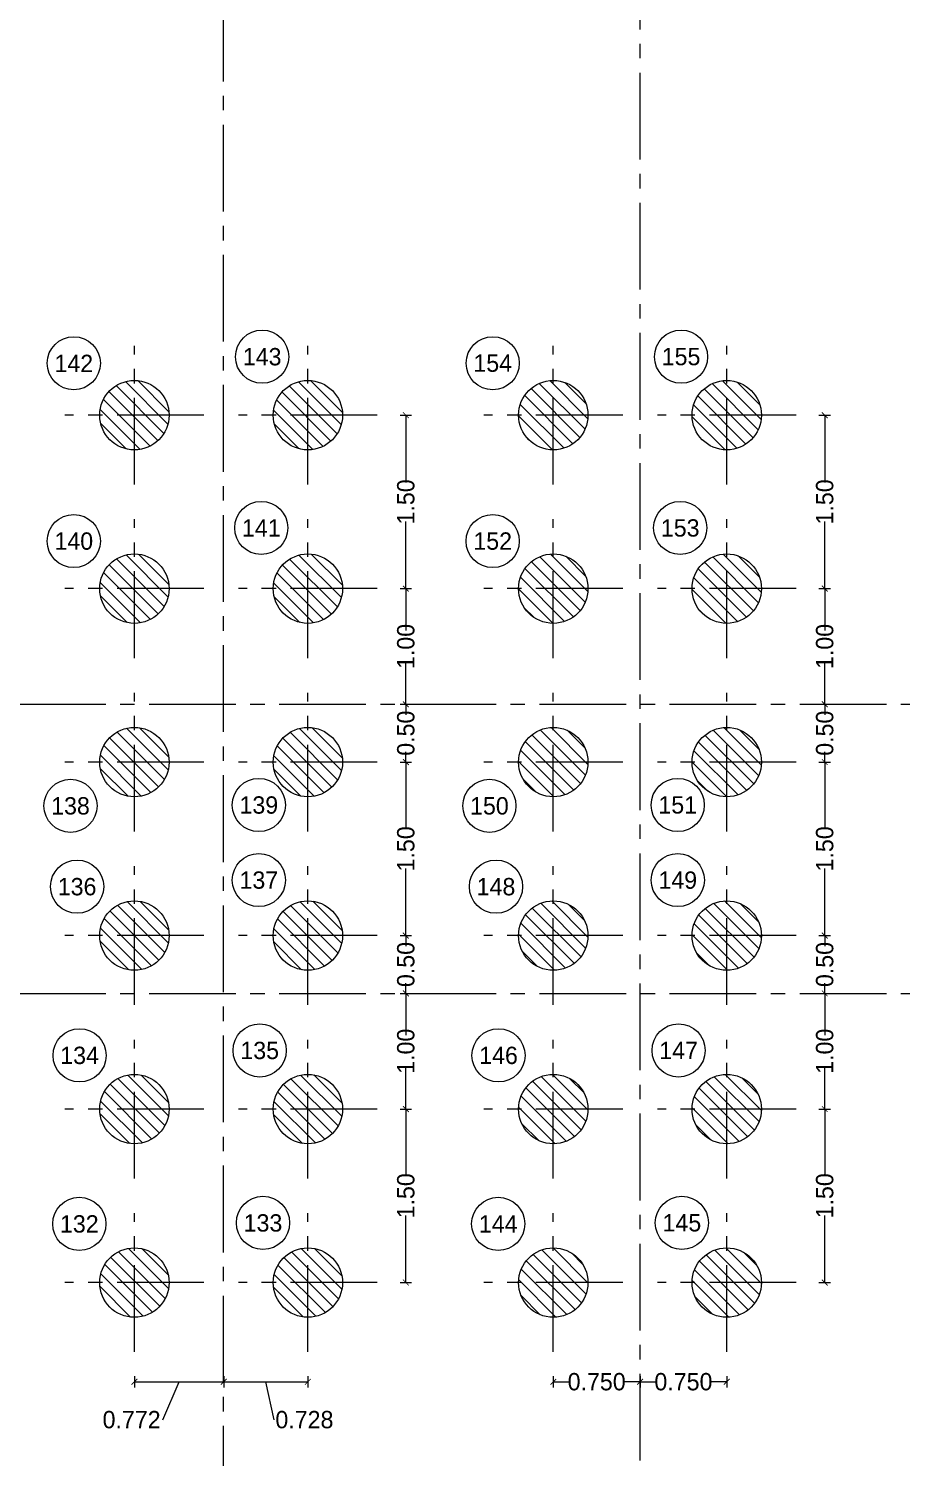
# Model space of a CAD drawing. Extents: x 971 to 1079, y 664 to 731.
# Drawn here: x 1005.08 to 1012.63, y 693.42 to 705.77 of the extents above; entities that cross this region are included whole.
import ezdxf
from ezdxf.enums import TextEntityAlignment as Align

# ---------------------------------------------------------------- set-up
doc = ezdxf.new("R2010")
doc.units = 0
doc.header["$MEASUREMENT"] = 0
doc.header["$PDMODE"] = 3
doc.header["$PDSIZE"] = 0.1
for name, pattern in [('CENTER2', [1.125, 0.75, -0.125, 0.125, -0.125]), ('CENTERX2', [4, 2.5, -0.5, 0.5, -0.5]), ('HIDDEN2', [0.1875, 0.125, -0.0625])]:
    doc.linetypes.add(name, pattern=pattern)
doc.layers.get('0').update_dxf_attribs({"linetype": 'CONTINUOUS', "lineweight": 30})
doc.layers.get('Defpoints').update_dxf_attribs({"linetype": 'CONTINUOUS'})
for name, color, linetype, lineweight in [('As Built Piles', 4, 'HIDDEN2', 20), ('axis', 1, 'CENTERX2', 5), ('axis no.', 11, 'CONTINUOUS', 20), ('PILES_AXES', 4, 'CENTER2', 20), ('PILES_HATCH0', 8, 'CONTINUOUS', 9), ('PILES_NO_', 11, 'CONTINUOUS', 20)]:
    doc.layers.add(name, color=color, linetype=linetype, lineweight=lineweight)
doc.styles.add('ARABY', font='sosa.shx')
doc.styles.add('SOSA', font='sosa.shx')
doc.dimstyles.new('Shabak dim', dxfattribs={"dimtxt": 0.15, "dimasz": 0.05, "dimexe": 0.05, "dimexo": 0.1, "dimgap": 0, "dimtad": 0, "dimzin": 0, "dimdsep": 46, "dimtxsty": 'SOSA', "dimblk1": 'ARCHTICK', "dimblk2": 'ARCHTICK', "dimsah": 1, "dimcen": 0, "dimclrd": 256, "dimadec": 0, "dimazin": 0, "dimtfac": 1, "dimtofl": 0, "dimtmove": 1, "dimatfit": 3, "dimldrblk": 'OBLIQUE', "dimfxl": 0.05, "dimfxlon": 1, "dimtolj": 1, "dimtzin": 0, "dimlwd": -1, "dimlwe": -1, "dimarcsym": 0})

# ---------------------------------------------------------------- blocks, each defined once
blk = doc.blocks.new('_ARCHTICK')
at = {"color": 0, "linetype": 'ByBlock', "const_width": 0.15}
blk.add_lwpolyline([(-0.5, -0.5), (0.5, 0.5)], dxfattribs=at)
blk = doc.blocks.new('*D210')
at = {"layer": 'axis no.', "color": 0, "transparency": 16777216}
for p, q in [((1008.293, 696.427), (1008.393, 696.427)), ((1008.293, 694.927), (1008.393, 694.927))]:
    blk.add_line(p, q, dxfattribs=at)
at = {"layer": 'axis no.', "transparency": 16777216}
for p, q in [((1008.343, 696.427), (1008.343, 695.846)), ((1008.343, 694.927), (1008.343, 695.508))]:
    blk.add_line(p, q, dxfattribs=at)
at = {"layer": 'Defpoints', "color": 0, "transparency": 16777216}
for p in [(1007.944, 696.427), (1008.343, 696.427), (1007.944, 694.927)]:
    blk.add_point(p, dxfattribs=at)
at = {"layer": 'axis no.', "transparency": 16777216, "xscale": 0.05, "yscale": 0.05, "zscale": 0.05}
for p, rotation in [((1008.343, 696.427), 90), ((1008.343, 694.927), 270)]:
    blk.add_blockref('_ARCHTICK', p, dxfattribs=dict(at, rotation=rotation))
at = {"layer": 'axis no.', "color": 0, "transparency": 16777216, "insert": (1008.343, 695.677), "char_height": 0.15, "attachment_point": 5, "rotation": 90, "style": 'SOSA'}
blk.add_mtext('\\A1;1.50', dxfattribs=at)
blk = doc.blocks.new('_OBLIQUE')
at = {"color": 0, "linetype": 'ByBlock'}
blk.add_line((-0.5, -0.5), (0.5, 0.5), dxfattribs=at)
blk = doc.blocks.new('*D211')
at = {"layer": 'axis no.', "color": 0, "transparency": 16777216}
for p, q in [((1008.293, 697.427), (1008.393, 697.427)), ((1008.293, 696.427), (1008.393, 696.427))]:
    blk.add_line(p, q, dxfattribs=at)
at = {"layer": 'axis no.', "transparency": 16777216}
for p, q in [((1008.343, 697.427), (1008.343, 697.066)), ((1008.343, 696.427), (1008.343, 696.788))]:
    blk.add_line(p, q, dxfattribs=at)
at = {"layer": 'Defpoints', "color": 0, "transparency": 16777216}
for p in [(1007.944, 697.427), (1008.343, 697.427), (1007.944, 696.427)]:
    blk.add_point(p, dxfattribs=at)
at = {"layer": 'axis no.', "transparency": 16777216, "xscale": 0.05, "yscale": 0.05, "zscale": 0.05}
for p, rotation in [((1008.343, 697.427), 90), ((1008.343, 696.427), 270)]:
    blk.add_blockref('_ARCHTICK', p, dxfattribs=dict(at, rotation=rotation))
at = {"layer": 'axis no.', "color": 0, "transparency": 16777216, "insert": (1008.343, 696.927), "char_height": 0.15, "attachment_point": 5, "rotation": 90, "style": 'SOSA'}
blk.add_mtext('\\A1;1.00', dxfattribs=at)
blk = doc.blocks.new('*D212')
at = {"layer": 'axis no.', "color": 0, "transparency": 16777216}
for p, q in [((1008.293, 697.927), (1008.393, 697.927)), ((1008.293, 697.427), (1008.393, 697.427))]:
    blk.add_line(p, q, dxfattribs=at)
at = {"layer": 'axis no.', "transparency": 16777216}
for p, q in [((1008.343, 697.927), (1008.343, 697.837)), ((1008.343, 697.427), (1008.343, 697.517))]:
    blk.add_line(p, q, dxfattribs=at)
at = {"layer": 'Defpoints', "color": 0, "transparency": 16777216}
for p in [(1007.902, 697.927), (1008.343, 697.927), (1007.752, 697.427)]:
    blk.add_point(p, dxfattribs=at)
at = {"layer": 'axis no.', "transparency": 16777216, "xscale": 0.05, "yscale": 0.05, "zscale": 0.05}
for p, rotation in [((1008.343, 697.927), 90), ((1008.343, 697.427), 270)]:
    blk.add_blockref('_ARCHTICK', p, dxfattribs=dict(at, rotation=rotation))
at = {"layer": 'axis no.', "color": 0, "transparency": 16777216, "insert": (1008.343, 697.677), "char_height": 0.15, "attachment_point": 5, "rotation": 90, "style": 'SOSA'}
blk.add_mtext('\\A1;0.50', dxfattribs=at)
blk = doc.blocks.new('*D213')
at = {"layer": 'axis no.', "color": 0, "transparency": 16777216}
for p, q in [((1008.293, 699.427), (1008.393, 699.427)), ((1008.293, 697.927), (1008.393, 697.927))]:
    blk.add_line(p, q, dxfattribs=at)
at = {"layer": 'axis no.', "transparency": 16777216}
for p, q in [((1008.343, 699.427), (1008.343, 698.846)), ((1008.343, 697.927), (1008.343, 698.508))]:
    blk.add_line(p, q, dxfattribs=at)
at = {"layer": 'Defpoints', "color": 0, "transparency": 16777216}
for p in [(1008.011, 699.427), (1008.343, 699.427), (1008.011, 697.927)]:
    blk.add_point(p, dxfattribs=at)
at = {"layer": 'axis no.', "transparency": 16777216, "xscale": 0.05, "yscale": 0.05, "zscale": 0.05}
for p, rotation in [((1008.343, 699.427), 90), ((1008.343, 697.927), 270)]:
    blk.add_blockref('_ARCHTICK', p, dxfattribs=dict(at, rotation=rotation))
at = {"layer": 'axis no.', "color": 0, "transparency": 16777216, "insert": (1008.343, 698.677), "char_height": 0.15, "attachment_point": 5, "rotation": 90, "style": 'SOSA'}
blk.add_mtext('\\A1;1.50', dxfattribs=at)
blk = doc.blocks.new('*D214')
at = {"layer": 'axis no.', "color": 0, "transparency": 16777216}
for p, q in [((1008.293, 699.927), (1008.393, 699.927)), ((1008.293, 699.427), (1008.393, 699.427))]:
    blk.add_line(p, q, dxfattribs=at)
at = {"layer": 'axis no.', "transparency": 16777216}
for p, q in [((1008.343, 699.927), (1008.343, 699.837)), ((1008.343, 699.427), (1008.343, 699.517))]:
    blk.add_line(p, q, dxfattribs=at)
at = {"layer": 'Defpoints', "color": 0, "transparency": 16777216}
for p in [(1008.011, 699.927), (1008.343, 699.927), (1008.011, 699.427)]:
    blk.add_point(p, dxfattribs=at)
at = {"layer": 'axis no.', "transparency": 16777216, "xscale": 0.05, "yscale": 0.05, "zscale": 0.05}
for p, rotation in [((1008.343, 699.927), 90), ((1008.343, 699.427), 270)]:
    blk.add_blockref('_ARCHTICK', p, dxfattribs=dict(at, rotation=rotation))
at = {"layer": 'axis no.', "color": 0, "transparency": 16777216, "insert": (1008.343, 699.677), "char_height": 0.15, "attachment_point": 5, "rotation": 90, "style": 'SOSA'}
blk.add_mtext('\\A1;0.50', dxfattribs=at)
blk = doc.blocks.new('*D215')
at = {"layer": 'axis no.', "color": 0, "transparency": 16777216}
for p, q in [((1008.293, 700.927), (1008.393, 700.927)), ((1008.293, 699.927), (1008.393, 699.927))]:
    blk.add_line(p, q, dxfattribs=at)
at = {"layer": 'axis no.', "transparency": 16777216}
for p, q in [((1008.343, 700.927), (1008.343, 700.566)), ((1008.343, 699.927), (1008.343, 700.288))]:
    blk.add_line(p, q, dxfattribs=at)
at = {"layer": 'Defpoints', "color": 0, "transparency": 16777216}
for p in [(1007.903, 700.927), (1008.343, 700.927), (1007.903, 699.927)]:
    blk.add_point(p, dxfattribs=at)
at = {"layer": 'axis no.', "transparency": 16777216, "xscale": 0.05, "yscale": 0.05, "zscale": 0.05}
for p, rotation in [((1008.343, 700.927), 90), ((1008.343, 699.927), 270)]:
    blk.add_blockref('_ARCHTICK', p, dxfattribs=dict(at, rotation=rotation))
at = {"layer": 'axis no.', "color": 0, "transparency": 16777216, "insert": (1008.343, 700.427), "char_height": 0.15, "attachment_point": 5, "rotation": 90, "style": 'SOSA'}
blk.add_mtext('\\A1;1.00', dxfattribs=at)
blk = doc.blocks.new('*D216')
at = {"layer": 'axis no.', "color": 0, "transparency": 16777216}
for p, q in [((1008.293, 702.427), (1008.393, 702.427)), ((1008.293, 700.927), (1008.393, 700.927))]:
    blk.add_line(p, q, dxfattribs=at)
at = {"layer": 'axis no.', "transparency": 16777216}
for p, q in [((1008.343, 702.427), (1008.343, 701.846)), ((1008.343, 700.927), (1008.343, 701.508))]:
    blk.add_line(p, q, dxfattribs=at)
at = {"layer": 'Defpoints', "color": 0, "transparency": 16777216}
for p in [(1007.903, 702.427), (1008.343, 702.427), (1007.903, 700.927)]:
    blk.add_point(p, dxfattribs=at)
at = {"layer": 'axis no.', "transparency": 16777216, "xscale": 0.05, "yscale": 0.05, "zscale": 0.05}
for p, rotation in [((1008.343, 702.427), 90), ((1008.343, 700.927), 270)]:
    blk.add_blockref('_ARCHTICK', p, dxfattribs=dict(at, rotation=rotation))
at = {"layer": 'axis no.', "color": 0, "transparency": 16777216, "insert": (1008.343, 701.677), "char_height": 0.15, "attachment_point": 5, "rotation": 90, "style": 'SOSA'}
blk.add_mtext('\\A1;1.50', dxfattribs=at)
blk = doc.blocks.new('*D217')
at = {"layer": 'axis no.', "color": 0, "transparency": 16777216}
for p, q in [((1005.996, 694.119), (1005.996, 694.019)), ((1006.768, 694.119), (1006.768, 694.019))]:
    blk.add_line(p, q, dxfattribs=at)
at = {"layer": 'axis no.', "transparency": 16777216}
for p, q in [((1005.996, 694.069), (1006.768, 694.069)), ((1006.243, 693.741), (1006.382, 694.069)), ((1006.243, 693.741), (1006.243, 693.741))]:
    blk.add_line(p, q, dxfattribs=at)
at = {"layer": 'Defpoints', "color": 0, "transparency": 16777216}
for p in [(1006.768, 694.445), (1005.996, 694.327), (1006.768, 694.069)]:
    blk.add_point(p, dxfattribs=at)
at = {"layer": 'axis no.', "transparency": 16777216, "xscale": 0.05, "yscale": 0.05, "zscale": 0.05, "rotation": 180}
blk.add_blockref('_ARCHTICK', (1005.996, 694.069), dxfattribs=at)
at = {"layer": 'axis no.', "transparency": 16777216, "xscale": 0.05, "yscale": 0.05, "zscale": 0.05}
blk.add_blockref('_ARCHTICK', (1006.768, 694.069), dxfattribs=at)
at = {"layer": 'axis no.', "color": 0, "transparency": 16777216, "insert": (1005.972, 693.741), "char_height": 0.15, "attachment_point": 5, "style": 'SOSA'}
blk.add_mtext('\\A1;0.772', dxfattribs=at)
blk = doc.blocks.new('*D218')
at = {"layer": 'axis no.', "color": 0, "transparency": 16777216}
for p, q in [((1006.768, 694.119), (1006.768, 694.019)), ((1007.496, 694.119), (1007.496, 694.019))]:
    blk.add_line(p, q, dxfattribs=at)
at = {"layer": 'axis no.', "transparency": 16777216}
for p, q in [((1006.768, 694.069), (1007.496, 694.069)), ((1007.204, 693.741), (1007.132, 694.069)), ((1007.204, 693.741), (1007.204, 693.741))]:
    blk.add_line(p, q, dxfattribs=at)
at = {"layer": 'Defpoints', "color": 0, "transparency": 16777216}
for p in [(1006.768, 694.445), (1007.496, 694.498), (1007.496, 694.069)]:
    blk.add_point(p, dxfattribs=at)
at = {"layer": 'axis no.', "transparency": 16777216, "xscale": 0.05, "yscale": 0.05, "zscale": 0.05, "rotation": 180}
blk.add_blockref('_ARCHTICK', (1006.768, 694.069), dxfattribs=at)
at = {"layer": 'axis no.', "transparency": 16777216, "xscale": 0.05, "yscale": 0.05, "zscale": 0.05}
blk.add_blockref('_ARCHTICK', (1007.496, 694.069), dxfattribs=at)
at = {"layer": 'axis no.', "color": 0, "transparency": 16777216, "insert": (1007.466, 693.741), "char_height": 0.15, "attachment_point": 5, "style": 'SOSA'}
blk.add_mtext('\\A1;0.728', dxfattribs=at)
blk = doc.blocks.new('*D219')
at = {"layer": 'axis no.', "color": 0, "transparency": 16777216}
for p, q in [((1011.915, 696.427), (1012.015, 696.427)), ((1011.915, 694.927), (1012.015, 694.927))]:
    blk.add_line(p, q, dxfattribs=at)
at = {"layer": 'axis no.', "transparency": 16777216}
for p, q in [((1011.965, 696.427), (1011.965, 695.846)), ((1011.965, 694.927), (1011.965, 695.508))]:
    blk.add_line(p, q, dxfattribs=at)
at = {"layer": 'Defpoints', "color": 0, "transparency": 16777216}
for p in [(1011.566, 696.427), (1011.965, 696.427), (1011.566, 694.927)]:
    blk.add_point(p, dxfattribs=at)
at = {"layer": 'axis no.', "transparency": 16777216, "xscale": 0.05, "yscale": 0.05, "zscale": 0.05}
for p, rotation in [((1011.965, 696.427), 90), ((1011.965, 694.927), 270)]:
    blk.add_blockref('_ARCHTICK', p, dxfattribs=dict(at, rotation=rotation))
at = {"layer": 'axis no.', "color": 0, "transparency": 16777216, "insert": (1011.965, 695.677), "char_height": 0.15, "attachment_point": 5, "rotation": 90, "style": 'SOSA'}
blk.add_mtext('\\A1;1.50', dxfattribs=at)
blk = doc.blocks.new('*D220')
at = {"layer": 'axis no.', "color": 0, "transparency": 16777216}
for p, q in [((1011.915, 697.427), (1012.015, 697.427)), ((1011.915, 696.427), (1012.015, 696.427))]:
    blk.add_line(p, q, dxfattribs=at)
at = {"layer": 'axis no.', "transparency": 16777216}
for p, q in [((1011.965, 697.427), (1011.965, 697.066)), ((1011.965, 696.427), (1011.965, 696.788))]:
    blk.add_line(p, q, dxfattribs=at)
at = {"layer": 'Defpoints', "color": 0, "transparency": 16777216}
for p in [(1011.566, 697.427), (1011.965, 697.427), (1011.566, 696.427)]:
    blk.add_point(p, dxfattribs=at)
at = {"layer": 'axis no.', "transparency": 16777216, "xscale": 0.05, "yscale": 0.05, "zscale": 0.05}
for p, rotation in [((1011.965, 697.427), 90), ((1011.965, 696.427), 270)]:
    blk.add_blockref('_ARCHTICK', p, dxfattribs=dict(at, rotation=rotation))
at = {"layer": 'axis no.', "color": 0, "transparency": 16777216, "insert": (1011.965, 696.927), "char_height": 0.15, "attachment_point": 5, "rotation": 90, "style": 'SOSA'}
blk.add_mtext('\\A1;1.00', dxfattribs=at)
blk = doc.blocks.new('*D221')
at = {"layer": 'axis no.', "color": 0, "transparency": 16777216}
for p, q in [((1011.915, 697.927), (1012.015, 697.927)), ((1011.915, 697.427), (1012.015, 697.427))]:
    blk.add_line(p, q, dxfattribs=at)
at = {"layer": 'axis no.', "transparency": 16777216}
for p, q in [((1011.965, 697.927), (1011.965, 697.837)), ((1011.965, 697.427), (1011.965, 697.517))]:
    blk.add_line(p, q, dxfattribs=at)
at = {"layer": 'Defpoints', "color": 0, "transparency": 16777216}
for p in [(1011.524, 697.927), (1011.965, 697.927), (1011.375, 697.427)]:
    blk.add_point(p, dxfattribs=at)
at = {"layer": 'axis no.', "transparency": 16777216, "xscale": 0.05, "yscale": 0.05, "zscale": 0.05}
for p, rotation in [((1011.965, 697.927), 90), ((1011.965, 697.427), 270)]:
    blk.add_blockref('_ARCHTICK', p, dxfattribs=dict(at, rotation=rotation))
at = {"layer": 'axis no.', "color": 0, "transparency": 16777216, "insert": (1011.965, 697.677), "char_height": 0.15, "attachment_point": 5, "rotation": 90, "style": 'SOSA'}
blk.add_mtext('\\A1;0.50', dxfattribs=at)
blk = doc.blocks.new('*D222')
at = {"layer": 'axis no.', "color": 0, "transparency": 16777216}
for p, q in [((1011.915, 699.427), (1012.015, 699.427)), ((1011.915, 697.927), (1012.015, 697.927))]:
    blk.add_line(p, q, dxfattribs=at)
at = {"layer": 'axis no.', "transparency": 16777216}
for p, q in [((1011.965, 699.427), (1011.965, 698.846)), ((1011.965, 697.927), (1011.965, 698.508))]:
    blk.add_line(p, q, dxfattribs=at)
at = {"layer": 'Defpoints', "color": 0, "transparency": 16777216}
for p in [(1011.633, 699.427), (1011.965, 699.427), (1011.633, 697.927)]:
    blk.add_point(p, dxfattribs=at)
at = {"layer": 'axis no.', "transparency": 16777216, "xscale": 0.05, "yscale": 0.05, "zscale": 0.05}
for p, rotation in [((1011.965, 699.427), 90), ((1011.965, 697.927), 270)]:
    blk.add_blockref('_ARCHTICK', p, dxfattribs=dict(at, rotation=rotation))
at = {"layer": 'axis no.', "color": 0, "transparency": 16777216, "insert": (1011.965, 698.677), "char_height": 0.15, "attachment_point": 5, "rotation": 90, "style": 'SOSA'}
blk.add_mtext('\\A1;1.50', dxfattribs=at)
blk = doc.blocks.new('*D223')
at = {"layer": 'axis no.', "color": 0, "transparency": 16777216}
for p, q in [((1011.915, 699.927), (1012.015, 699.927)), ((1011.915, 699.427), (1012.015, 699.427))]:
    blk.add_line(p, q, dxfattribs=at)
at = {"layer": 'axis no.', "transparency": 16777216}
for p, q in [((1011.965, 699.927), (1011.965, 699.837)), ((1011.965, 699.427), (1011.965, 699.517))]:
    blk.add_line(p, q, dxfattribs=at)
at = {"layer": 'Defpoints', "color": 0, "transparency": 16777216}
for p in [(1011.633, 699.927), (1011.965, 699.927), (1011.633, 699.427)]:
    blk.add_point(p, dxfattribs=at)
at = {"layer": 'axis no.', "transparency": 16777216, "xscale": 0.05, "yscale": 0.05, "zscale": 0.05}
for p, rotation in [((1011.965, 699.927), 90), ((1011.965, 699.427), 270)]:
    blk.add_blockref('_ARCHTICK', p, dxfattribs=dict(at, rotation=rotation))
at = {"layer": 'axis no.', "color": 0, "transparency": 16777216, "insert": (1011.965, 699.677), "char_height": 0.15, "attachment_point": 5, "rotation": 90, "style": 'SOSA'}
blk.add_mtext('\\A1;0.50', dxfattribs=at)
blk = doc.blocks.new('*D224')
at = {"layer": 'axis no.', "color": 0, "transparency": 16777216}
for p, q in [((1011.915, 700.927), (1012.015, 700.927)), ((1011.915, 699.927), (1012.015, 699.927))]:
    blk.add_line(p, q, dxfattribs=at)
at = {"layer": 'axis no.', "transparency": 16777216}
for p, q in [((1011.965, 700.927), (1011.965, 700.566)), ((1011.965, 699.927), (1011.965, 700.288))]:
    blk.add_line(p, q, dxfattribs=at)
at = {"layer": 'Defpoints', "color": 0, "transparency": 16777216}
for p in [(1011.525, 700.927), (1011.965, 700.927), (1011.525, 699.927)]:
    blk.add_point(p, dxfattribs=at)
at = {"layer": 'axis no.', "transparency": 16777216, "xscale": 0.05, "yscale": 0.05, "zscale": 0.05}
for p, rotation in [((1011.965, 700.927), 90), ((1011.965, 699.927), 270)]:
    blk.add_blockref('_ARCHTICK', p, dxfattribs=dict(at, rotation=rotation))
at = {"layer": 'axis no.', "color": 0, "transparency": 16777216, "insert": (1011.965, 700.427), "char_height": 0.15, "attachment_point": 5, "rotation": 90, "style": 'SOSA'}
blk.add_mtext('\\A1;1.00', dxfattribs=at)
blk = doc.blocks.new('*D225')
at = {"layer": 'axis no.', "color": 0, "transparency": 16777216}
for p, q in [((1011.915, 702.427), (1012.015, 702.427)), ((1011.915, 700.927), (1012.015, 700.927))]:
    blk.add_line(p, q, dxfattribs=at)
at = {"layer": 'axis no.', "transparency": 16777216}
for p, q in [((1011.965, 702.427), (1011.965, 701.846)), ((1011.965, 700.927), (1011.965, 701.508))]:
    blk.add_line(p, q, dxfattribs=at)
at = {"layer": 'Defpoints', "color": 0, "transparency": 16777216}
for p in [(1011.525, 702.427), (1011.965, 702.427), (1011.525, 700.927)]:
    blk.add_point(p, dxfattribs=at)
at = {"layer": 'axis no.', "transparency": 16777216, "xscale": 0.05, "yscale": 0.05, "zscale": 0.05}
for p, rotation in [((1011.965, 702.427), 90), ((1011.965, 700.927), 270)]:
    blk.add_blockref('_ARCHTICK', p, dxfattribs=dict(at, rotation=rotation))
at = {"layer": 'axis no.', "color": 0, "transparency": 16777216, "insert": (1011.965, 701.677), "char_height": 0.15, "attachment_point": 5, "rotation": 90, "style": 'SOSA'}
blk.add_mtext('\\A1;1.50', dxfattribs=at)
blk = doc.blocks.new('*D226')
at = {"layer": 'axis no.', "color": 0, "transparency": 16777216}
for p, q in [((1009.618, 694.119), (1009.618, 694.019)), ((1010.368, 694.119), (1010.368, 694.019))]:
    blk.add_line(p, q, dxfattribs=at)
at = {"layer": 'axis no.', "transparency": 16777216}
for p, q in [((1009.618, 694.069), (1009.758, 694.069)), ((1010.368, 694.069), (1010.227, 694.069))]:
    blk.add_line(p, q, dxfattribs=at)
at = {"layer": 'Defpoints', "color": 0, "transparency": 16777216}
for p in [(1010.368, 694.445), (1009.618, 694.327), (1010.368, 694.069)]:
    blk.add_point(p, dxfattribs=at)
at = {"layer": 'axis no.', "transparency": 16777216, "xscale": 0.05, "yscale": 0.05, "zscale": 0.05, "rotation": 180}
blk.add_blockref('_ARCHTICK', (1009.618, 694.069), dxfattribs=at)
at = {"layer": 'axis no.', "transparency": 16777216, "xscale": 0.05, "yscale": 0.05, "zscale": 0.05}
blk.add_blockref('_ARCHTICK', (1010.368, 694.069), dxfattribs=at)
at = {"layer": 'axis no.', "color": 0, "transparency": 16777216, "insert": (1009.993, 694.069), "char_height": 0.15, "attachment_point": 5, "style": 'SOSA'}
blk.add_mtext('\\A1;0.750', dxfattribs=at)
blk = doc.blocks.new('*D227')
at = {"layer": 'axis no.', "color": 0, "transparency": 16777216}
for p, q in [((1010.368, 694.119), (1010.368, 694.019)), ((1011.118, 694.119), (1011.118, 694.019))]:
    blk.add_line(p, q, dxfattribs=at)
at = {"layer": 'axis no.', "transparency": 16777216}
for p, q in [((1010.368, 694.069), (1010.508, 694.069)), ((1011.118, 694.069), (1010.977, 694.069))]:
    blk.add_line(p, q, dxfattribs=at)
at = {"layer": 'Defpoints', "color": 0, "transparency": 16777216}
for p in [(1010.368, 694.445), (1011.118, 694.498), (1011.118, 694.069)]:
    blk.add_point(p, dxfattribs=at)
at = {"layer": 'axis no.', "transparency": 16777216, "xscale": 0.05, "yscale": 0.05, "zscale": 0.05, "rotation": 180}
blk.add_blockref('_ARCHTICK', (1010.368, 694.069), dxfattribs=at)
at = {"layer": 'axis no.', "transparency": 16777216, "xscale": 0.05, "yscale": 0.05, "zscale": 0.05}
blk.add_blockref('_ARCHTICK', (1011.118, 694.069), dxfattribs=at)
at = {"layer": 'axis no.', "color": 0, "transparency": 16777216, "insert": (1010.743, 694.069), "char_height": 0.15, "attachment_point": 5, "style": 'SOSA'}
blk.add_mtext('\\A1;0.750', dxfattribs=at)

msp = doc.modelspace()

# ---------------------------------------------------------------- hatches: boundary and pattern name
at = {"layer": 'PILES_HATCH0'}
h = msp.add_hatch(dxfattribs=at)
h.set_pattern_fill('ANSI31', color=256, scale=0.65, angle=90, style=0)
edge = h.paths.add_edge_path()
edge.add_arc((1005.9957, 702.4269), 0.3, 0, 360)
h = msp.add_hatch(dxfattribs=at)
h.set_pattern_fill('ANSI31', color=256, scale=0.65, angle=90, style=0)
edge = h.paths.add_edge_path()
edge.add_arc((1007.4957, 702.4269), 0.3, 0, 360)
h = msp.add_hatch(dxfattribs=at)
h.set_pattern_fill('ANSI31', color=256, scale=0.65, angle=90, style=0)
edge = h.paths.add_edge_path()
edge.add_arc((1009.6177, 702.4269), 0.3, 0, 360)
h = msp.add_hatch(dxfattribs=at)
h.set_pattern_fill('ANSI31', color=256, scale=0.65, angle=90, style=0)
edge = h.paths.add_edge_path()
edge.add_arc((1011.1177, 702.4269), 0.3, 0, 360)
h = msp.add_hatch(dxfattribs=at)
h.set_pattern_fill('ANSI31', color=256, scale=0.65, angle=90, style=0)
edge = h.paths.add_edge_path()
edge.add_arc((1005.9957, 700.9269), 0.3, 0, 360)
h = msp.add_hatch(dxfattribs=at)
h.set_pattern_fill('ANSI31', color=256, scale=0.65, angle=90, style=0)
edge = h.paths.add_edge_path()
edge.add_arc((1007.4957, 700.9269), 0.3, 0, 360)
h = msp.add_hatch(dxfattribs=at)
h.set_pattern_fill('ANSI31', color=256, scale=0.65, angle=90, style=0)
edge = h.paths.add_edge_path()
edge.add_arc((1009.6177, 700.9269), 0.3, 0, 360)
h = msp.add_hatch(dxfattribs=at)
h.set_pattern_fill('ANSI31', color=256, scale=0.65, angle=90, style=0)
edge = h.paths.add_edge_path()
edge.add_arc((1011.1177, 700.9269), 0.3, 0, 360)
h = msp.add_hatch(dxfattribs=at)
h.set_pattern_fill('ANSI31', color=256, scale=0.65, angle=90, style=0)
edge = h.paths.add_edge_path()
edge.add_arc((1005.9957, 699.4269), 0.3, 0, 360)
h = msp.add_hatch(dxfattribs=at)
h.set_pattern_fill('ANSI31', color=256, scale=0.65, angle=90, style=0)
edge = h.paths.add_edge_path()
edge.add_arc((1007.4957, 699.4269), 0.3, 0, 360)
h = msp.add_hatch(dxfattribs=at)
h.set_pattern_fill('ANSI31', color=256, scale=0.65, angle=90, style=0)
edge = h.paths.add_edge_path()
edge.add_arc((1009.6177, 699.4269), 0.3, 0, 360)
h = msp.add_hatch(dxfattribs=at)
h.set_pattern_fill('ANSI31', color=256, scale=0.65, angle=90, style=0)
edge = h.paths.add_edge_path()
edge.add_arc((1011.1177, 699.4269), 0.3, 0, 360)
h = msp.add_hatch(dxfattribs=at)
h.set_pattern_fill('ANSI31', color=256, scale=0.65, angle=90, style=0)
edge = h.paths.add_edge_path()
edge.add_arc((1005.9957, 697.9269), 0.3, 0, 360)
h = msp.add_hatch(dxfattribs=at)
h.set_pattern_fill('ANSI31', color=256, scale=0.65, angle=90, style=0)
edge = h.paths.add_edge_path()
edge.add_arc((1007.4957, 697.9269), 0.3, 0, 360)
h = msp.add_hatch(dxfattribs=at)
h.set_pattern_fill('ANSI31', color=256, scale=0.65, angle=90, style=0)
edge = h.paths.add_edge_path()
edge.add_arc((1009.6177, 697.9269), 0.3, 0, 360)
h = msp.add_hatch(dxfattribs=at)
h.set_pattern_fill('ANSI31', color=256, scale=0.65, angle=90, style=0)
edge = h.paths.add_edge_path()
edge.add_arc((1011.1177, 697.9269), 0.3, 0, 360)
h = msp.add_hatch(dxfattribs=at)
h.set_pattern_fill('ANSI31', color=256, scale=0.65, angle=90, style=0)
edge = h.paths.add_edge_path()
edge.add_arc((1005.9957, 696.4269), 0.3, 0, 360)
h = msp.add_hatch(dxfattribs=at)
h.set_pattern_fill('ANSI31', color=256, scale=0.65, angle=90, style=0)
edge = h.paths.add_edge_path()
edge.add_arc((1007.4957, 696.4269), 0.3, 0, 360)
h = msp.add_hatch(dxfattribs=at)
h.set_pattern_fill('ANSI31', color=256, scale=0.65, angle=90, style=0)
edge = h.paths.add_edge_path()
edge.add_arc((1009.6177, 696.4269), 0.3, 0, 360)
h = msp.add_hatch(dxfattribs=at)
h.set_pattern_fill('ANSI31', color=256, scale=0.65, angle=90, style=0)
edge = h.paths.add_edge_path()
edge.add_arc((1011.1177, 696.4269), 0.3, 0, 360)
h = msp.add_hatch(dxfattribs=at)
h.set_pattern_fill('ANSI31', color=256, scale=0.65, angle=90, style=0)
edge = h.paths.add_edge_path()
edge.add_arc((1005.9957, 694.9269), 0.3, 0, 360)
h = msp.add_hatch(dxfattribs=at)
h.set_pattern_fill('ANSI31', color=256, scale=0.65, angle=90, style=0)
edge = h.paths.add_edge_path()
edge.add_arc((1007.4957, 694.9269), 0.3, 0, 360)
h = msp.add_hatch(dxfattribs=at)
h.set_pattern_fill('ANSI31', color=256, scale=0.65, angle=90, style=0)
edge = h.paths.add_edge_path()
edge.add_arc((1009.6177, 694.9269), 0.3, 0, 360)
h = msp.add_hatch(dxfattribs=at)
h.set_pattern_fill('ANSI31', color=256, scale=0.65, angle=90, style=0)
edge = h.paths.add_edge_path()
edge.add_arc((1011.1177, 694.9269), 0.3, 0, 360)

# ---------------------------------------------------------------- linework, layer by layer
at = {"layer": 'As Built Piles', "linetype": 'Continuous', "ltscale": 0.01}
for centre in [(1005.9957, 702.4269), (1007.4957, 702.4269), (1009.6177, 702.4269), (1011.1177, 702.4269), (1005.9957, 700.9269), (1007.4957, 700.9269), (1009.6177, 700.9269), (1011.1177, 700.9269), (1005.9957, 699.4269), (1007.4957, 699.4269), (1009.6177, 699.4269), (1011.1177, 699.4269), (1005.9957, 697.9269), (1007.4957, 697.9269), (1009.6177, 697.9269), (1011.1177, 697.9269), (1005.9957, 696.4269), (1007.4957, 696.4269), (1009.6177, 696.4269), (1011.1177, 696.4269), (1005.9957, 694.9269), (1007.4957, 694.9269), (1009.6177, 694.9269), (1011.1177, 694.9269)]:
    msp.add_circle(centre, 0.3, dxfattribs=at)
at = {"layer": 'axis', "linetype": 'CENTER2'}
for p, q in [((1006.7677, 683.9379), (1006.7677, 714.0829)), ((1010.3677, 684.3879), (1010.3677, 714.0829)), ((976.8732, 699.9269), (1040.7428, 699.9269)), ((976.8732, 697.4269), (1040.7428, 697.4269))]:
    msp.add_line(p, q, dxfattribs=at)
at = {"layer": 'PILES_AXES'}
for p, q in [((1005.9957, 701.8269), (1005.9957, 703.0269)), ((1007.4957, 701.8269), (1007.4957, 703.0269)), ((1009.6177, 701.8269), (1009.6177, 703.0269)), ((1011.1177, 701.8269), (1011.1177, 703.0269)), ((1006.5957, 702.4269), (1005.3957, 702.4269)), ((1008.0957, 702.4269), (1006.8957, 702.4269)), ((1010.2177, 702.4269), (1009.0177, 702.4269)), ((1011.7177, 702.4269), (1010.5177, 702.4269)), ((1005.9957, 700.3269), (1005.9957, 701.5269)), ((1007.4957, 700.3269), (1007.4957, 701.5269)), ((1009.6177, 700.3269), (1009.6177, 701.5269)), ((1011.1177, 700.3269), (1011.1177, 701.5269)), ((1006.5957, 700.9269), (1005.3957, 700.9269)), ((1008.0957, 700.9269), (1006.8957, 700.9269)), ((1010.2177, 700.9269), (1009.0177, 700.9269)), ((1011.7177, 700.9269), (1010.5177, 700.9269)), ((1005.9957, 698.8269), (1005.9957, 700.0269)), ((1007.4957, 698.8269), (1007.4957, 700.0269)), ((1009.6177, 698.8269), (1009.6177, 700.0269)), ((1011.1177, 698.8269), (1011.1177, 700.0269)), ((1006.5957, 699.4269), (1005.3957, 699.4269)), ((1008.0957, 699.4269), (1006.8957, 699.4269)), ((1010.2177, 699.4269), (1009.0177, 699.4269)), ((1011.7177, 699.4269), (1010.5177, 699.4269)), ((1005.9957, 697.3269), (1005.9957, 698.5269)), ((1007.4957, 697.3269), (1007.4957, 698.5269)), ((1009.6177, 697.3269), (1009.6177, 698.5269)), ((1011.1177, 697.3269), (1011.1177, 698.5269)), ((1006.5957, 697.9269), (1005.3957, 697.9269)), ((1008.0957, 697.9269), (1006.8957, 697.9269)), ((1010.2177, 697.9269), (1009.0177, 697.9269)), ((1011.7177, 697.9269), (1010.5177, 697.9269)), ((1005.9957, 695.8269), (1005.9957, 697.0269)), ((1007.4957, 695.8269), (1007.4957, 697.0269)), ((1009.6177, 695.8269), (1009.6177, 697.0269)), ((1011.1177, 695.8269), (1011.1177, 697.0269)), ((1006.5957, 696.4269), (1005.3957, 696.4269)), ((1008.0957, 696.4269), (1006.8957, 696.4269)), ((1010.2177, 696.4269), (1009.0177, 696.4269)), ((1011.7177, 696.4269), (1010.5177, 696.4269)), ((1005.9957, 694.3269), (1005.9957, 695.5269)), ((1007.4957, 694.3269), (1007.4957, 695.5269)), ((1009.6177, 694.3269), (1009.6177, 695.5269)), ((1011.1177, 694.3269), (1011.1177, 695.5269)), ((1006.5957, 694.9269), (1005.3957, 694.9269)), ((1008.0957, 694.9269), (1006.8957, 694.9269)), ((1010.2177, 694.9269), (1009.0177, 694.9269)), ((1011.7177, 694.9269), (1010.5177, 694.9269))]:
    msp.add_line(p, q, dxfattribs=at)
at = {"layer": 'PILES_NO_'}
for centre in [(1005.472, 702.8756), (1007.1004, 702.9324), (1009.0941, 702.8756), (1010.7225, 702.9324), (1007.0931, 701.452), (1010.7152, 701.452), (1005.4718, 701.3384), (1009.0939, 701.3384), (1005.4434, 699.049), (1007.0718, 699.0561), (1009.0654, 699.049), (1010.6938, 699.0561), (1005.5005, 698.3502), (1007.072, 698.407), (1009.1225, 698.3502), (1010.6941, 698.407), (1007.0793, 696.934), (1010.7014, 696.934), (1005.522, 696.8914), (1009.1441, 696.8914), (1005.5197, 695.4344), (1007.1078, 695.4428), (1009.1418, 695.4344), (1010.7298, 695.4428)]:
    msp.add_circle(centre, 0.2298, dxfattribs=at)

# ---------------------------------------------------------------- texts
at = {"layer": 'axis no.', "style": 'ARABY'}
for s, p in [('143', (1007.1004, 702.9324)), ('155', (1010.7225, 702.9324)), ('142', (1005.472, 702.8756)), ('154', (1009.0941, 702.8756)), ('141', (1007.0931, 701.452)), ('153', (1010.7152, 701.452)), ('140', (1005.4718, 701.3384)), ('152', (1009.0939, 701.3384)), ('138', (1005.4434, 699.049)), ('139', (1007.0718, 699.0561)), ('150', (1009.0654, 699.049)), ('151', (1010.6938, 699.0561)), ('136', (1005.5005, 698.3502)), ('137', (1007.072, 698.407)), ('148', (1009.1225, 698.3502)), ('149', (1010.6941, 698.407)), ('134', (1005.522, 696.8914)), ('135', (1007.0793, 696.934)), ('146', (1009.1441, 696.8914)), ('147', (1010.7014, 696.934)), ('132', (1005.5197, 695.4344)), ('133', (1007.1078, 695.4428)), ('144', (1009.1418, 695.4344)), ('145', (1010.7298, 695.4428))]:
    msp.add_text(s, height=0.15, dxfattribs=at).set_placement(p, align=Align.MIDDLE)

# ---------------------------------------------------------------- dimensions: what is measured, and where the dimension line sits
at = {"layer": 'axis no.'}
for base, p1, p2, picture, middle in [((1008.3434, 702.4269), (1007.9025, 700.9269), (1007.9025, 702.4269), '*D216', (1008.3434, 701.6769)), ((1011.9655, 702.4269), (1011.5246, 700.9269), (1011.5246, 702.4269), '*D225', (1011.9655, 701.6769)), ((1008.3434, 700.9269), (1007.9025, 699.9269), (1007.9025, 700.9269), '*D215', (1008.3434, 700.4269)), ((1011.9655, 700.9269), (1011.5246, 699.9269), (1011.5246, 700.9269), '*D224', (1011.9655, 700.4269)), ((1008.3434, 699.9269), (1008.0107, 699.4269), (1008.0107, 699.9269), '*D214', (1008.3434, 699.6769)), ((1011.9655, 699.9269), (1011.6327, 699.4269), (1011.6327, 699.9269), '*D223', (1011.9655, 699.6769)), ((1008.3434, 699.4269), (1008.0107, 697.9269), (1008.0107, 699.4269), '*D213', (1008.3434, 698.6769)), ((1011.9655, 699.4269), (1011.6327, 697.9269), (1011.6327, 699.4269), '*D222', (1011.9655, 698.6769)), ((1008.3434, 697.9269), (1007.7525, 697.4269), (1007.9024, 697.9269), '*D212', (1008.3434, 697.6769)), ((1011.9655, 697.9269), (1011.3745, 697.4269), (1011.5244, 697.9269), '*D221', (1011.9655, 697.6769)), ((1008.3434, 697.4269), (1007.9436, 696.4269), (1007.9436, 697.4269), '*D211', (1008.3434, 696.9269)), ((1011.9655, 697.4269), (1011.5657, 696.4269), (1011.5657, 697.4269), '*D220', (1011.9655, 696.9269)), ((1008.3434, 696.4269), (1007.9436, 694.9269), (1007.9436, 696.4269), '*D210', (1008.3434, 695.6769)), ((1011.9655, 696.4269), (1011.5657, 694.9269), (1011.5657, 696.4269), '*D219', (1011.9655, 695.6769))]:
    dim = msp.add_linear_dim(base=base, p1=p1, p2=p2, angle=90, dimstyle='Shabak dim', dxfattribs=at)
    dim.commit()
    dim.dimension.update_dxf_attribs({"geometry": picture, "text_midpoint": middle})
for base, p1, p2, picture, middle in [((1006.7677, 694.0694), (1005.9957, 694.3269), (1006.7677, 694.4452), '*D217', (1006.2432, 693.7408)), ((1007.4957, 694.0694), (1006.7677, 694.4452), (1007.4957, 694.4976), '*D218', (1007.2037, 693.741))]:
    dim = msp.add_linear_dim(base=base, p1=p1, p2=p2, dimstyle='Shabak dim', override={"dimdec": 3}, dxfattribs=at)
    dim.commit()
    dim.dimension.update_dxf_attribs({"geometry": picture, "text_midpoint": middle, "dimtype": 160})
for base, p1, p2, picture, middle in [((1010.3677, 694.0694), (1009.6177, 694.3269), (1010.3677, 694.4452), '*D226', (1009.9927, 694.0694)), ((1011.1177, 694.0694), (1010.3677, 694.4452), (1011.1177, 694.4976), '*D227', (1010.7427, 694.0694))]:
    dim = msp.add_linear_dim(base=base, p1=p1, p2=p2, dimstyle='Shabak dim', override={"dimdec": 3}, dxfattribs=at)
    dim.commit()
    dim.dimension.update_dxf_attribs({"geometry": picture, "text_midpoint": middle})

doc.saveas('drawing.dxf')
